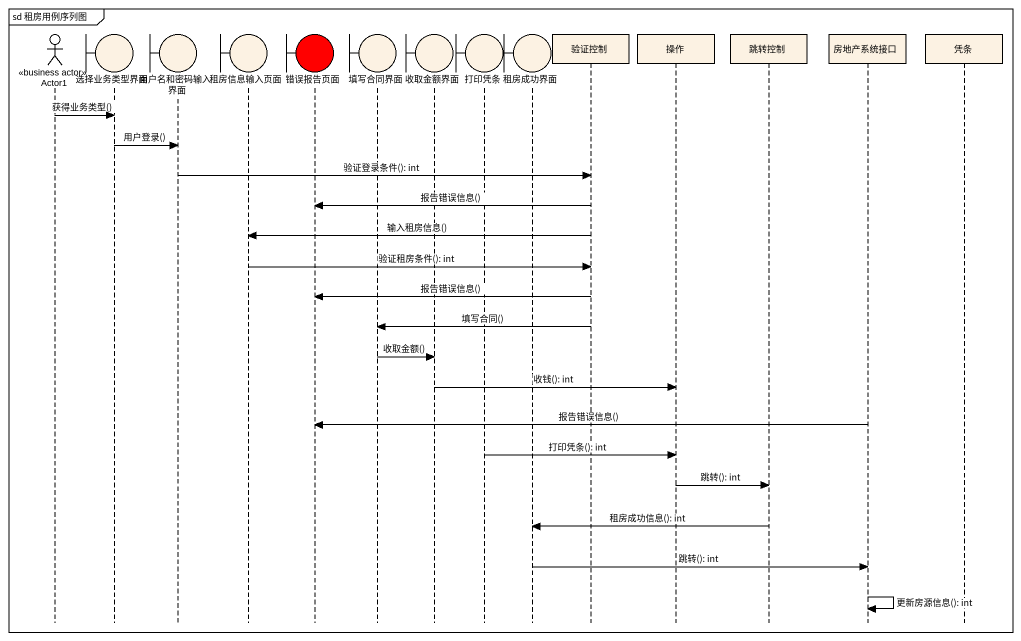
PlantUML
@startuml
mainframe sd 租房用例序列图
hide footbox
actor Actor1 <<business actor>>
boundary 选择业务类型界面 #FCF2E3
boundary 用户名和密码输入界面 #FCF2E3
boundary 租房信息输入页面 #FCF2E3
boundary 错误报告页面 #FF0000
boundary 填写合同界面 #FCF2E3
boundary 收取金额界面 #FCF2E3
boundary 打印凭条 #FCF2E3
boundary 租房成功界面 #FCF2E3
participant 验证控制
participant 操作
participant 跳转控制
participant 房地产系统接口
participant 凭条

Actor1 -> 选择业务类型界面 : 获得业务类型()
选择业务类型界面 -> 用户名和密码输入界面 : 用户登录()
用户名和密码输入界面 -> 验证控制 : 验证登录条件(): int
验证控制 -> 错误报告页面 : 报告错误信息()
验证控制 -> 租房信息输入页面 : 输入租房信息()
租房信息输入页面 -> 验证控制 : 验证租房条件(): int
验证控制 -> 错误报告页面 : 报告错误信息()
验证控制 -> 填写合同界面 : 填写合同()
填写合同界面 -> 收取金额界面 : 收取金额()
收取金额界面 -> 操作 : 收钱(): int
房地产系统接口 -> 错误报告页面 : 报告错误信息()
打印凭条 -> 操作 : 打印凭条(): int
操作 -> 跳转控制 : 跳转(): int
跳转控制 -> 租房成功界面 : 租房成功信息(): int
租房成功界面 -> 房地产系统接口 : 跳转(): int
房地产系统接口 -> 房地产系统接口 : 更新房源信息(): int
@enduml
